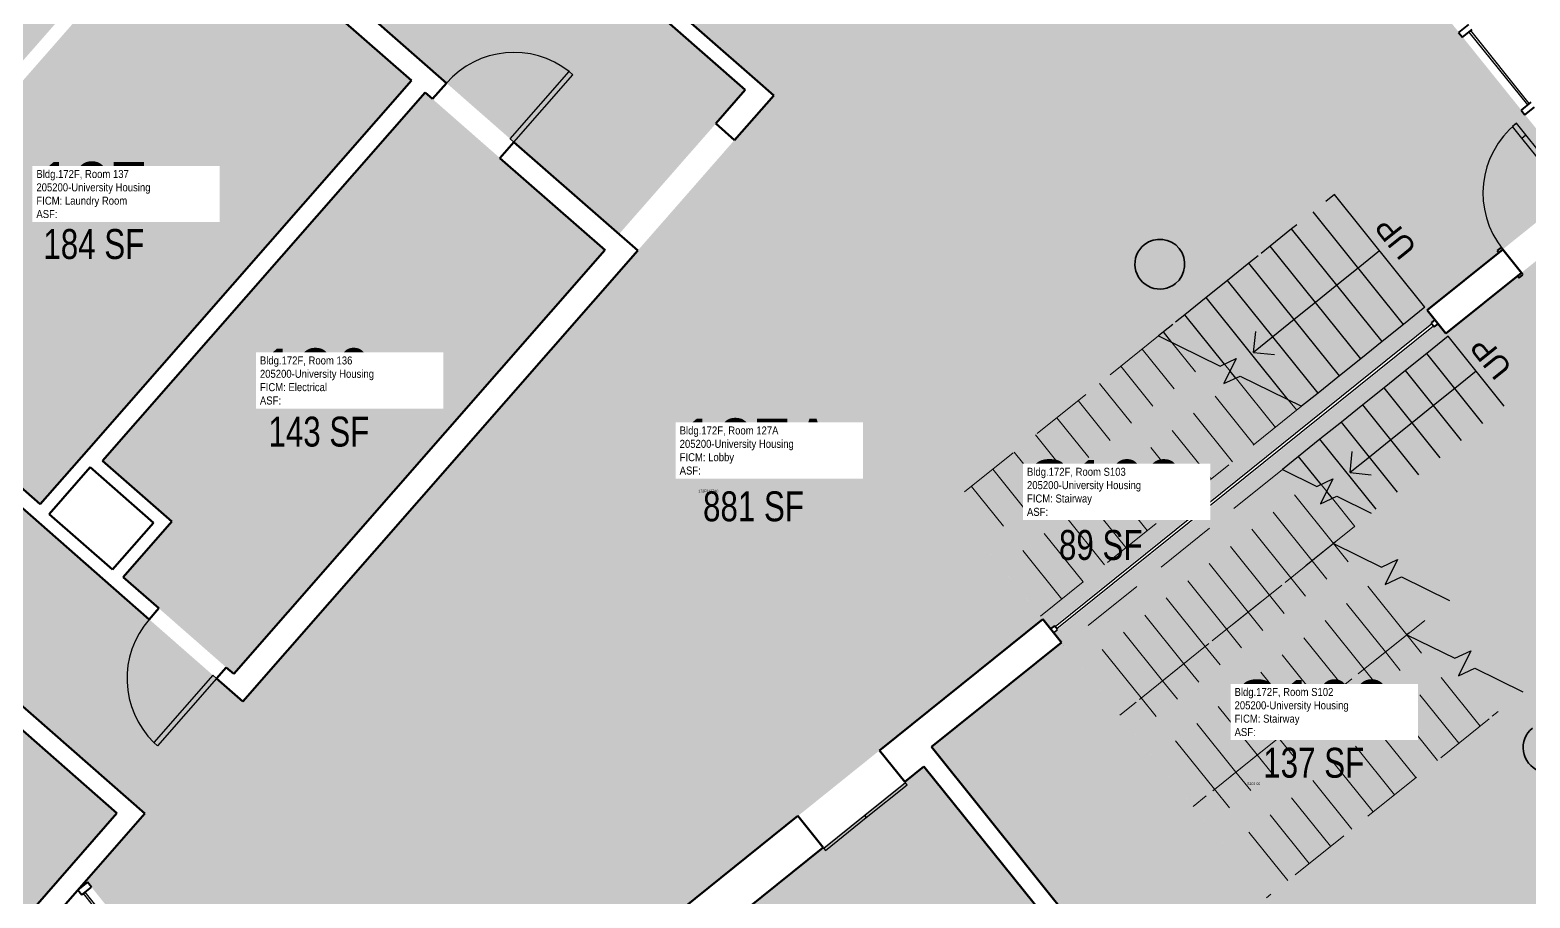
# Model space of a CAD drawing. Header units: inches. Extents: x 69234257 to 69236626, y 27656183 to 27658523.
# Drawn here: x 69235169 to 69235771, y 27657238 to 27657586 of the extents above; entities that cross this region are included whole.
import ezdxf
from ezdxf.enums import TextEntityAlignment as Align

# ---------------------------------------------------------------- set-up
doc = ezdxf.new("R2010")
doc.units = ezdxf.units.IN
doc.header["$LTSCALE"] = 100
doc.header["$MEASUREMENT"] = 0
doc.linetypes.add('DASHED2', pattern=[0.375, 0.25, -0.125])
for name, color, linetype in [('A-COLS', 5, 'CONTINUOUS'), ('A-DOOR', 2, 'CONTINUOUS'), ('A-FLOR', 3, 'CONTINUOUS'), ('A-GLAZ', 1, 'CONTINUOUS'), ('A-IDEN-RNUM', 7, 'CONTINUOUS'), ('A-IDEN-SNUM', 4, 'CONTINUOUS'), ('A-IDEN-VNUM', 4, 'CONTINUOUS'), ('A-WALL', 5, 'CONTINUOUS'), ('AREA-TEXT', 3, 'CONTINUOUS'), ('Rooms-Category-Color', 7, 'CONTINUOUS'), ('Rooms-College-Color', 7, 'CONTINUOUS'), ('Rooms-Department-Color', 7, 'CONTINUOUS'), ('Rooms-Division-Color', 7, 'CONTINUOUS'), ('Rooms-Information', 7, 'CONTINUOUS')]:
    doc.layers.add(name, color=color, linetype=linetype)
doc.styles.add('Arial', font='arial.ttf')
doc.styles.add('CP_AREA', font='arial.ttf', dxfattribs={"height": 15})
doc.styles.add('CP_ROOMSNUMBER', font='arial.ttf', dxfattribs={"height": 1})
doc.styles.add('CP_ROOMVNUMBER', font='arial.ttf', dxfattribs={"width": 0.85, "height": 0.075})

msp = doc.modelspace()

# ---------------------------------------------------------------- hatches: boundary and pattern name
at = {"layer": 'Rooms-Category-Color', "true_color": 0xadadad}
for points in [[(69235467.47, 27657559.71), (69235507.04, 27657604.87), (69235502.7, 27657608.68), (69235386.58, 27657710.4), (69235268.86, 27657813.53), (69235169.48, 27657900.59), (69235033.42, 27658019.78), (69234801.43, 27658223.01), (69234800.63, 27658223.71), (69234798.18, 27658225.85), (69234752.19, 27658266.14), (69234752.19, 27658266.14), (69234744.7, 27658272.7), (69234723.75, 27658291.06), (69234723.32, 27658290.58), (69234684.09, 27658245.8), (69234846.33, 27658103.67), (69234798.89, 27658049.51), (69234845.66, 27658008.54), (69234893.11, 27658062.7), (69234989.2, 27657978.53), (69234989.28, 27657978.62), (69234998.31, 27657970.72), (69234994.27, 27657966.11), (69234789.33, 27657732.17), (69234785.29, 27657727.56), (69234776.27, 27657735.47), (69234776.35, 27657735.56), (69234636.05, 27657858.47), (69234633.7, 27657860.53), (69234633.7, 27657860.53), (69234631.52, 27657862.44), (69234471.25, 27658002.84), (69234431.63, 27657957.61), (69234458.36, 27657934.2), (69234458.36, 27657934.19), (69234505.7, 27657892.72), (69234641.94, 27657773.37), (69234741.14, 27657686.47), (69234877.38, 27657567.12), (69234977.04, 27657479.81), (69235094.76, 27657376.68), (69235214.7, 27657271.62), (69235240.22, 27657300.75), (69235254.11, 27657316.61), (69235246.55, 27657323.24), (69235202.22, 27657362.07), (69235202.18, 27657362.11), (69235200.21, 27657363.85), (69235170.81, 27657389.63), (69235168.84, 27657391.36), (69235168.79, 27657391.4), (69235080.66, 27657468.6), (69235078.64, 27657470.37), (69235078.66, 27657470.4), (69234925.71, 27657604.47), (69234925.71, 27657604.47), (69234902.77, 27657624.57), (69234906.72, 27657629.07), (69234902, 27657633.21), (69234862.54, 27657667.77), (69234857.82, 27657671.91), (69234851.92, 27657669.15), (69234830.43, 27657688), (69234878.19, 27657742.52), (69234879.92, 27657744.5), (69234993.7, 27657874.38), (69234995.89, 27657876.87), (69235043.45, 27657931.17), (69235064.44, 27657912.78), (69235067.65, 27657909.9), (69235071.62, 27657906.43), (69235115.37, 27657868.1), (69235139.11, 27657847.3), (69235139.14, 27657847.34), (69235292.87, 27657712.67), (69235293.78, 27657711.88), (69235459.68, 27657566.53)], [(69235412.63, 27657497.58), (69235191.16, 27657244.75), (69235290.65, 27657120.93), (69235575.33, 27657349.66), (69235538.06, 27657396.05), (69235692.41, 27657520.06), (69235729.68, 27657473.68), (69235791.89, 27657523.66), (69235621.29, 27657735.8)], [(69235799.46, 27657522.04), (69235803.21, 27657517.37), (69235801.27, 27657515.8), (69235737.2, 27657464.32), (69235760.64, 27657435.14), (69235700.62, 27657386.91), (69235758.13, 27657312.54), (69235665.17, 27657237.85), (69235582.84, 27657340.31), (69235582.06, 27657339.68), (69235530.61, 27657298.35), (69235530.97, 27657297.91), (69235587.49, 27657227.55), (69235589.8, 27657224.68), (69235611.73, 27657197.39), (69235635.7, 27657216.65), (69235758.93, 27657063.28), (69235823.97, 27657115.54), (69235824.26, 27657115.76), (69235865.34, 27657148.77), (69235882.68, 27657162.71), (69235884.73, 27657164.35), (69235886.37, 27657162.3), (69235893.46, 27657153.49), (69235907.9, 27657135.51), (69235909.55, 27657133.46), (69235918.58, 27657122.21), (69235961.95, 27657157.05), (69235928.09, 27657199.19), (69236060.22, 27657305.35), (69236080.64, 27657321.76), (69235872.54, 27657580.76)], [(69235250.46, 27657327.62), (69235399.52, 27657497.76), (69235327.29, 27657561.04), (69235197.73, 27657413.24), (69235225.59, 27657388.83), (69235206.05, 27657366.53)], [(69235578.46, 27657345.77), (69235732.81, 27657469.78), (69235692.41, 27657520.06), (69235538.06, 27657396.05)], [(69235579.71, 27657344.21), (69235665.17, 27657237.85), (69235758.13, 27657312.54), (69235700.62, 27657386.91), (69235760.64, 27657435.14), (69235734.06, 27657468.22)]]:
    msp.add_hatch(color=253, dxfattribs=at).paths.add_polyline_path(points)
at = {"layer": 'Rooms-Category-Color', "true_color": 0xffe090}
msp.add_hatch(color=41, dxfattribs=at).paths.add_polyline_path([(69235405.12, 27657504.16), (69235455.86, 27657562.07), (69235289.86, 27657707.5), (69235239.12, 27657649.58), (69235330.16, 27657569.82)])
at = {"layer": 'Rooms-Category-Color', "true_color": 0x728ef3}
for points in [[(69235160.01, 27657567.24), (69235208.11, 27657622.16), (69235159.96, 27657664.34), (69235111.85, 27657609.42)], [(69235084.48, 27657473.06), (69235172.71, 27657395.77), (69235190.51, 27657416.08), (69235190.88, 27657416.43), (69235192.32, 27657418.07), (69235321.83, 27657565.82), (69235233.52, 27657643.19), (69235212.02, 27657618.65), (69235164, 27657563.83)], [(69235198.25, 27657265.74), (69235203.53, 27657271.76), (69235092.19, 27657369.29), (69234972.61, 27657232.79), (69235076.94, 27657141.38), (69235092.34, 27657158.97), (69235099.34, 27657152.84), (69235181.13, 27657246.19), (69235186.52, 27657252.35)], [(69235485.33, 27657256.59), (69235450.07, 27657228.26), (69235446.51, 27657225.4), (69235498.5, 27657160.7), (69235515.01, 27657173.97), (69235579.57, 27657225.84), (69235527.58, 27657290.54), (69235521.68, 27657285.79)]]:
    msp.add_hatch(color=171, dxfattribs=at).paths.add_polyline_path(points)
at = {"layer": 'Rooms-College-Color', "true_color": 0xadadad}
for points in [[(69235467.47, 27657559.71), (69235507.04, 27657604.87), (69235502.7, 27657608.68), (69235386.58, 27657710.4), (69235268.86, 27657813.53), (69235169.48, 27657900.59), (69235033.42, 27658019.78), (69234801.43, 27658223.01), (69234800.63, 27658223.71), (69234798.18, 27658225.85), (69234752.19, 27658266.14), (69234752.19, 27658266.14), (69234744.7, 27658272.7), (69234723.75, 27658291.06), (69234723.32, 27658290.58), (69234684.09, 27658245.8), (69234846.33, 27658103.67), (69234798.89, 27658049.51), (69234845.66, 27658008.54), (69234893.11, 27658062.7), (69234989.2, 27657978.53), (69234989.28, 27657978.62), (69234998.31, 27657970.72), (69234994.27, 27657966.11), (69234789.33, 27657732.17), (69234785.29, 27657727.56), (69234776.27, 27657735.47), (69234776.35, 27657735.56), (69234636.05, 27657858.47), (69234633.7, 27657860.53), (69234633.7, 27657860.53), (69234631.52, 27657862.44), (69234471.25, 27658002.84), (69234431.63, 27657957.61), (69234458.36, 27657934.2), (69234458.36, 27657934.19), (69234505.7, 27657892.72), (69234641.94, 27657773.37), (69234741.14, 27657686.47), (69234877.38, 27657567.12), (69234977.04, 27657479.81), (69235094.76, 27657376.68), (69235214.7, 27657271.62), (69235240.22, 27657300.75), (69235254.11, 27657316.61), (69235246.55, 27657323.24), (69235202.22, 27657362.07), (69235202.18, 27657362.11), (69235200.21, 27657363.85), (69235170.81, 27657389.63), (69235168.84, 27657391.36), (69235168.79, 27657391.4), (69235080.66, 27657468.6), (69235078.64, 27657470.37), (69235078.66, 27657470.4), (69234925.71, 27657604.47), (69234925.71, 27657604.47), (69234902.77, 27657624.57), (69234906.72, 27657629.07), (69234902, 27657633.21), (69234862.54, 27657667.77), (69234857.82, 27657671.91), (69234851.92, 27657669.15), (69234830.43, 27657688), (69234878.19, 27657742.52), (69234879.92, 27657744.5), (69234993.7, 27657874.38), (69234995.89, 27657876.87), (69235043.45, 27657931.17), (69235064.44, 27657912.78), (69235067.65, 27657909.9), (69235071.62, 27657906.43), (69235115.37, 27657868.1), (69235139.11, 27657847.3), (69235139.14, 27657847.34), (69235292.87, 27657712.67), (69235293.78, 27657711.88), (69235459.68, 27657566.53)], [(69235412.63, 27657497.58), (69235191.16, 27657244.75), (69235290.65, 27657120.93), (69235575.33, 27657349.66), (69235538.06, 27657396.05), (69235692.41, 27657520.06), (69235729.68, 27657473.68), (69235791.89, 27657523.66), (69235621.29, 27657735.8)], [(69235405.12, 27657504.16), (69235455.86, 27657562.07), (69235289.86, 27657707.5), (69235239.12, 27657649.58), (69235330.16, 27657569.82)], [(69235160.01, 27657567.24), (69235208.11, 27657622.16), (69235159.96, 27657664.34), (69235111.85, 27657609.42)], [(69235084.48, 27657473.06), (69235172.71, 27657395.77), (69235190.51, 27657416.08), (69235190.88, 27657416.43), (69235192.32, 27657418.07), (69235321.83, 27657565.82), (69235233.52, 27657643.19), (69235212.02, 27657618.65), (69235164, 27657563.83)], [(69235799.46, 27657522.04), (69235803.21, 27657517.37), (69235801.27, 27657515.8), (69235737.2, 27657464.32), (69235760.64, 27657435.14), (69235700.62, 27657386.91), (69235758.13, 27657312.54), (69235665.17, 27657237.85), (69235582.84, 27657340.31), (69235582.06, 27657339.68), (69235530.61, 27657298.35), (69235530.97, 27657297.91), (69235587.49, 27657227.55), (69235589.8, 27657224.68), (69235611.73, 27657197.39), (69235635.7, 27657216.65), (69235758.93, 27657063.28), (69235823.97, 27657115.54), (69235824.26, 27657115.76), (69235865.34, 27657148.77), (69235882.68, 27657162.71), (69235884.73, 27657164.35), (69235886.37, 27657162.3), (69235893.46, 27657153.49), (69235907.9, 27657135.51), (69235909.55, 27657133.46), (69235918.58, 27657122.21), (69235961.95, 27657157.05), (69235928.09, 27657199.19), (69236060.22, 27657305.35), (69236080.64, 27657321.76), (69235872.54, 27657580.76)], [(69235250.46, 27657327.62), (69235399.52, 27657497.76), (69235327.29, 27657561.04), (69235197.73, 27657413.24), (69235225.59, 27657388.83), (69235206.05, 27657366.53)], [(69235578.46, 27657345.77), (69235732.81, 27657469.78), (69235692.41, 27657520.06), (69235538.06, 27657396.05)], [(69235579.71, 27657344.21), (69235665.17, 27657237.85), (69235758.13, 27657312.54), (69235700.62, 27657386.91), (69235760.64, 27657435.14), (69235734.06, 27657468.22)], [(69235198.25, 27657265.74), (69235203.53, 27657271.76), (69235092.19, 27657369.29), (69234972.61, 27657232.79), (69235076.94, 27657141.38), (69235092.34, 27657158.97), (69235099.34, 27657152.84), (69235181.13, 27657246.19), (69235186.52, 27657252.35)], [(69235485.33, 27657256.59), (69235450.07, 27657228.26), (69235446.51, 27657225.4), (69235498.5, 27657160.7), (69235515.01, 27657173.97), (69235579.57, 27657225.84), (69235527.58, 27657290.54), (69235521.68, 27657285.79)]]:
    msp.add_hatch(color=253, dxfattribs=at).paths.add_polyline_path(points)
at = {"layer": 'Rooms-Department-Color', "true_color": 0xacacac}
for points in [[(69235467.47, 27657559.71), (69235507.04, 27657604.87), (69235502.7, 27657608.68), (69235386.58, 27657710.4), (69235268.86, 27657813.53), (69235169.48, 27657900.59), (69235033.42, 27658019.78), (69234801.43, 27658223.01), (69234800.63, 27658223.71), (69234798.18, 27658225.85), (69234752.19, 27658266.14), (69234752.19, 27658266.14), (69234744.7, 27658272.7), (69234723.75, 27658291.06), (69234723.32, 27658290.58), (69234684.09, 27658245.8), (69234846.33, 27658103.67), (69234798.89, 27658049.51), (69234845.66, 27658008.54), (69234893.11, 27658062.7), (69234989.2, 27657978.53), (69234989.28, 27657978.62), (69234998.31, 27657970.72), (69234994.27, 27657966.11), (69234789.33, 27657732.17), (69234785.29, 27657727.56), (69234776.27, 27657735.47), (69234776.35, 27657735.56), (69234636.05, 27657858.47), (69234633.7, 27657860.53), (69234633.7, 27657860.53), (69234631.52, 27657862.44), (69234471.25, 27658002.84), (69234431.63, 27657957.61), (69234458.36, 27657934.2), (69234458.36, 27657934.19), (69234505.7, 27657892.72), (69234641.94, 27657773.37), (69234741.14, 27657686.47), (69234877.38, 27657567.12), (69234977.04, 27657479.81), (69235094.76, 27657376.68), (69235214.7, 27657271.62), (69235240.22, 27657300.75), (69235254.11, 27657316.61), (69235246.55, 27657323.24), (69235202.22, 27657362.07), (69235202.18, 27657362.11), (69235200.21, 27657363.85), (69235170.81, 27657389.63), (69235168.84, 27657391.36), (69235168.79, 27657391.4), (69235080.66, 27657468.6), (69235078.64, 27657470.37), (69235078.66, 27657470.4), (69234925.71, 27657604.47), (69234925.71, 27657604.47), (69234902.77, 27657624.57), (69234906.72, 27657629.07), (69234902, 27657633.21), (69234862.54, 27657667.77), (69234857.82, 27657671.91), (69234851.92, 27657669.15), (69234830.43, 27657688), (69234878.19, 27657742.52), (69234879.92, 27657744.5), (69234993.7, 27657874.38), (69234995.89, 27657876.87), (69235043.45, 27657931.17), (69235064.44, 27657912.78), (69235067.65, 27657909.9), (69235071.62, 27657906.43), (69235115.37, 27657868.1), (69235139.11, 27657847.3), (69235139.14, 27657847.34), (69235292.87, 27657712.67), (69235293.78, 27657711.88), (69235459.68, 27657566.53)], [(69235412.63, 27657497.58), (69235191.16, 27657244.75), (69235290.65, 27657120.93), (69235575.33, 27657349.66), (69235538.06, 27657396.05), (69235692.41, 27657520.06), (69235729.68, 27657473.68), (69235791.89, 27657523.66), (69235621.29, 27657735.8)], [(69235799.46, 27657522.04), (69235803.21, 27657517.37), (69235801.27, 27657515.8), (69235737.2, 27657464.32), (69235760.64, 27657435.14), (69235700.62, 27657386.91), (69235758.13, 27657312.54), (69235665.17, 27657237.85), (69235582.84, 27657340.31), (69235582.06, 27657339.68), (69235530.61, 27657298.35), (69235530.97, 27657297.91), (69235587.49, 27657227.55), (69235589.8, 27657224.68), (69235611.73, 27657197.39), (69235635.7, 27657216.65), (69235758.93, 27657063.28), (69235823.97, 27657115.54), (69235824.26, 27657115.76), (69235865.34, 27657148.77), (69235882.68, 27657162.71), (69235884.73, 27657164.35), (69235886.37, 27657162.3), (69235893.46, 27657153.49), (69235907.9, 27657135.51), (69235909.55, 27657133.46), (69235918.58, 27657122.21), (69235961.95, 27657157.05), (69235928.09, 27657199.19), (69236060.22, 27657305.35), (69236080.64, 27657321.76), (69235872.54, 27657580.76)], [(69235250.46, 27657327.62), (69235399.52, 27657497.76), (69235327.29, 27657561.04), (69235197.73, 27657413.24), (69235225.59, 27657388.83), (69235206.05, 27657366.53)], [(69235578.46, 27657345.77), (69235732.81, 27657469.78), (69235692.41, 27657520.06), (69235538.06, 27657396.05)], [(69235579.71, 27657344.21), (69235665.17, 27657237.85), (69235758.13, 27657312.54), (69235700.62, 27657386.91), (69235760.64, 27657435.14), (69235734.06, 27657468.22)]]:
    msp.add_hatch(color=253, dxfattribs=at).paths.add_polyline_path(points)
at = {"layer": 'Rooms-Department-Color', "true_color": 0x604aed}
for points in [[(69235405.12, 27657504.16), (69235455.86, 27657562.07), (69235289.86, 27657707.5), (69235239.12, 27657649.58), (69235330.16, 27657569.82)], [(69235160.01, 27657567.24), (69235208.11, 27657622.16), (69235159.96, 27657664.34), (69235111.85, 27657609.42)], [(69235084.48, 27657473.06), (69235172.71, 27657395.77), (69235190.51, 27657416.08), (69235190.88, 27657416.43), (69235192.32, 27657418.07), (69235321.83, 27657565.82), (69235233.52, 27657643.19), (69235212.02, 27657618.65), (69235164, 27657563.83)], [(69235198.25, 27657265.74), (69235203.53, 27657271.76), (69235092.19, 27657369.29), (69234972.61, 27657232.79), (69235076.94, 27657141.38), (69235092.34, 27657158.97), (69235099.34, 27657152.84), (69235181.13, 27657246.19), (69235186.52, 27657252.35)], [(69235485.33, 27657256.59), (69235450.07, 27657228.26), (69235446.51, 27657225.4), (69235498.5, 27657160.7), (69235515.01, 27657173.97), (69235579.57, 27657225.84), (69235527.58, 27657290.54), (69235521.68, 27657285.79)]]:
    msp.add_hatch(color=173, dxfattribs=at).paths.add_polyline_path(points)
at = {"layer": 'Rooms-Division-Color', "true_color": 0xadadad}
for points in [[(69235467.47, 27657559.71), (69235507.04, 27657604.87), (69235502.7, 27657608.68), (69235386.58, 27657710.4), (69235268.86, 27657813.53), (69235169.48, 27657900.59), (69235033.42, 27658019.78), (69234801.43, 27658223.01), (69234800.63, 27658223.71), (69234798.18, 27658225.85), (69234752.19, 27658266.14), (69234752.19, 27658266.14), (69234744.7, 27658272.7), (69234723.75, 27658291.06), (69234723.32, 27658290.58), (69234684.09, 27658245.8), (69234846.33, 27658103.67), (69234798.89, 27658049.51), (69234845.66, 27658008.54), (69234893.11, 27658062.7), (69234989.2, 27657978.53), (69234989.28, 27657978.62), (69234998.31, 27657970.72), (69234994.27, 27657966.11), (69234789.33, 27657732.17), (69234785.29, 27657727.56), (69234776.27, 27657735.47), (69234776.35, 27657735.56), (69234636.05, 27657858.47), (69234633.7, 27657860.53), (69234633.7, 27657860.53), (69234631.52, 27657862.44), (69234471.25, 27658002.84), (69234431.63, 27657957.61), (69234458.36, 27657934.2), (69234458.36, 27657934.19), (69234505.7, 27657892.72), (69234641.94, 27657773.37), (69234741.14, 27657686.47), (69234877.38, 27657567.12), (69234977.04, 27657479.81), (69235094.76, 27657376.68), (69235214.7, 27657271.62), (69235240.22, 27657300.75), (69235254.11, 27657316.61), (69235246.55, 27657323.24), (69235202.22, 27657362.07), (69235202.18, 27657362.11), (69235200.21, 27657363.85), (69235170.81, 27657389.63), (69235168.84, 27657391.36), (69235168.79, 27657391.4), (69235080.66, 27657468.6), (69235078.64, 27657470.37), (69235078.66, 27657470.4), (69234925.71, 27657604.47), (69234925.71, 27657604.47), (69234902.77, 27657624.57), (69234906.72, 27657629.07), (69234902, 27657633.21), (69234862.54, 27657667.77), (69234857.82, 27657671.91), (69234851.92, 27657669.15), (69234830.43, 27657688), (69234878.19, 27657742.52), (69234879.92, 27657744.5), (69234993.7, 27657874.38), (69234995.89, 27657876.87), (69235043.45, 27657931.17), (69235064.44, 27657912.78), (69235067.65, 27657909.9), (69235071.62, 27657906.43), (69235115.37, 27657868.1), (69235139.11, 27657847.3), (69235139.14, 27657847.34), (69235292.87, 27657712.67), (69235293.78, 27657711.88), (69235459.68, 27657566.53)], [(69235412.63, 27657497.58), (69235191.16, 27657244.75), (69235290.65, 27657120.93), (69235575.33, 27657349.66), (69235538.06, 27657396.05), (69235692.41, 27657520.06), (69235729.68, 27657473.68), (69235791.89, 27657523.66), (69235621.29, 27657735.8)], [(69235799.46, 27657522.04), (69235803.21, 27657517.37), (69235801.27, 27657515.8), (69235737.2, 27657464.32), (69235760.64, 27657435.14), (69235700.62, 27657386.91), (69235758.13, 27657312.54), (69235665.17, 27657237.85), (69235582.84, 27657340.31), (69235582.06, 27657339.68), (69235530.61, 27657298.35), (69235530.97, 27657297.91), (69235587.49, 27657227.55), (69235589.8, 27657224.68), (69235611.73, 27657197.39), (69235635.7, 27657216.65), (69235758.93, 27657063.28), (69235823.97, 27657115.54), (69235824.26, 27657115.76), (69235865.34, 27657148.77), (69235882.68, 27657162.71), (69235884.73, 27657164.35), (69235886.37, 27657162.3), (69235893.46, 27657153.49), (69235907.9, 27657135.51), (69235909.55, 27657133.46), (69235918.58, 27657122.21), (69235961.95, 27657157.05), (69235928.09, 27657199.19), (69236060.22, 27657305.35), (69236080.64, 27657321.76), (69235872.54, 27657580.76)], [(69235250.46, 27657327.62), (69235399.52, 27657497.76), (69235327.29, 27657561.04), (69235197.73, 27657413.24), (69235225.59, 27657388.83), (69235206.05, 27657366.53)], [(69235578.46, 27657345.77), (69235732.81, 27657469.78), (69235692.41, 27657520.06), (69235538.06, 27657396.05)], [(69235579.71, 27657344.21), (69235665.17, 27657237.85), (69235758.13, 27657312.54), (69235700.62, 27657386.91), (69235760.64, 27657435.14), (69235734.06, 27657468.22)]]:
    msp.add_hatch(color=253, dxfattribs=at).paths.add_polyline_path(points)
at = {"layer": 'Rooms-Division-Color', "true_color": 0x604aed}
for points in [[(69235405.12, 27657504.16), (69235455.86, 27657562.07), (69235289.86, 27657707.5), (69235239.12, 27657649.58), (69235330.16, 27657569.82)], [(69235160.01, 27657567.24), (69235208.11, 27657622.16), (69235159.96, 27657664.34), (69235111.85, 27657609.42)], [(69235084.48, 27657473.06), (69235172.71, 27657395.77), (69235190.51, 27657416.08), (69235190.88, 27657416.43), (69235192.32, 27657418.07), (69235321.83, 27657565.82), (69235233.52, 27657643.19), (69235212.02, 27657618.65), (69235164, 27657563.83)], [(69235198.25, 27657265.74), (69235203.53, 27657271.76), (69235092.19, 27657369.29), (69234972.61, 27657232.79), (69235076.94, 27657141.38), (69235092.34, 27657158.97), (69235099.34, 27657152.84), (69235181.13, 27657246.19), (69235186.52, 27657252.35)], [(69235485.33, 27657256.59), (69235450.07, 27657228.26), (69235446.51, 27657225.4), (69235498.5, 27657160.7), (69235515.01, 27657173.97), (69235579.57, 27657225.84), (69235527.58, 27657290.54), (69235521.68, 27657285.79)]]:
    msp.add_hatch(color=173, dxfattribs=at).paths.add_polyline_path(points)

# ---------------------------------------------------------------- linework, layer by layer
at = {"layer": 'A-COLS', "lineweight": 35}
for centre, start, end in [((69235622.33, 27657492.14), 128.78034, 308.78034), ((69235622.33, 27657492.14), 308.78034, 128.78034), ((69235778.21, 27657298.13), 128.78034, 308.78034)]:
    msp.add_arc(centre, 10, start, end, dxfattribs=at)
at = {"layer": 'A-DOOR'}
for p, q in [((69235361.43, 27657542.43), (69235385.12, 27657569.46)), ((69235362.94, 27657541.11), (69235386.62, 27657568.15)), ((69235386.62, 27657568.15), (69235385.12, 27657569.46)), ((69235765.54, 27657548.67), (69235763.98, 27657547.42)), ((69235769.3, 27657543.99), (69235765.54, 27657548.67)), ((69235362.94, 27657541.11), (69235361.43, 27657542.43)), ((69235767.74, 27657542.74), (69235763.98, 27657547.42)), ((69235767.74, 27657542.74), (69235769.3, 27657543.99)), ((69235782.77, 27657524.03), (69235767.74, 27657542.74)), ((69235784.33, 27657525.28), (69235769.3, 27657543.99)), ((69235242.04, 27657327.18), (69235218.36, 27657300.15)), ((69235243.55, 27657325.86), (69235219.86, 27657298.83)), ((69235243.55, 27657325.86), (69235242.04, 27657327.18)), ((69235219.86, 27657298.83), (69235218.36, 27657300.15)), ((69235520.19, 27657283.95), (69235503.82, 27657270.8)), ((69235504.44, 27657270.02), (69235520.81, 27657283.18)), ((69235520.81, 27657283.18), (69235520.19, 27657283.95)), ((69235503.82, 27657270.8), (69235487.44, 27657257.65)), ((69235503.82, 27657270.8), (69235504.44, 27657270.02)), ((69235504.44, 27657270.02), (69235503.82, 27657270.8)), ((69235488.07, 27657256.87), (69235504.44, 27657270.02)), ((69235487.44, 27657257.65), (69235488.07, 27657256.87))]:
    msp.add_line(p, q, dxfattribs=at)
at = {"layer": 'A-DOOR', "lineweight": 40}
for p, q in [((69235759.4, 27657498.84), (69235757.84, 27657497.58)), ((69235757.84, 27657497.58), (69235758.46, 27657496.8)), ((69235760.02, 27657498.06), (69235759.4, 27657498.84)), ((69235765.98, 27657487.45), (69235766.61, 27657486.67)), ((69235766.61, 27657486.67), (69235768.16, 27657487.92)), ((69235768.16, 27657487.92), (69235767.54, 27657488.7))]:
    msp.add_line(p, q, dxfattribs=at)
at = {"layer": 'A-DOOR', "lineweight": 25}
for centre, start, end in [((69235362.94, 27657541.11), 51.96508, 138.78034), ((69235788.09, 27657520.61), 128.78034, 218.78034), ((69235243.55, 27657325.86), 138.78034, 225.5956)]:
    msp.add_arc(centre, 36, start, end, dxfattribs=at)
at = {"layer": 'A-FLOR'}
for p, q in [((69235692.41, 27657520.06), (69235688.98, 27657517.3)), ((69235728.74, 27657474.85), (69235692.41, 27657520.06)), ((69235720.17, 27657467.96), (69235683.84, 27657513.17)), ((69235675.26, 27657506.28), (69235666.69, 27657499.39)), ((69235677.37, 27657507.98), (69235675.26, 27657506.28)), ((69235711.59, 27657461.07), (69235675.26, 27657506.28)), ((69235661.81, 27657495.47), (69235658.11, 27657492.5)), ((69235666.69, 27657499.39), (69235662.98, 27657496.41)), ((69235703.01, 27657454.18), (69235666.69, 27657499.39)), ((69235710.58, 27657497.46), (69235702, 27657490.57)), ((69235658.11, 27657492.5), (69235649.54, 27657485.61)), ((69235694.44, 27657447.29), (69235658.11, 27657492.5)), ((69235702, 27657490.57), (69235693.43, 27657483.68)), ((69235649.54, 27657485.61), (69235640.96, 27657478.72)), ((69235685.86, 27657440.4), (69235649.54, 27657485.61)), ((69235693.43, 27657483.68), (69235684.85, 27657476.79)), ((69235640.96, 27657478.72), (69235632.39, 27657471.83)), ((69235673.9, 27657437.73), (69235640.96, 27657478.72)), ((69235684.85, 27657476.79), (69235676.28, 27657469.9)), ((69235632.39, 27657471.83), (69235628.68, 27657468.85)), ((69235648.29, 27657452.05), (69235632.39, 27657471.83)), ((69235676.28, 27657469.9), (69235667.7, 27657463.01)), ((69235728.74, 27657474.85), (69235720.17, 27657467.96)), ((69235623.81, 27657464.94), (69235621.85, 27657463.36)), ((69235621.85, 27657463.36), (69235646.51, 27657451.22)), ((69235627.51, 27657467.91), (69235623.81, 27657464.94)), ((69235627.2, 27657460.73), (69235623.81, 27657464.94)), ((69235659.91, 27657456.74), (69235660.82, 27657465.18)), ((69235720.17, 27657467.96), (69235711.59, 27657461.07)), ((69235667.7, 27657463.01), (69235659.91, 27657456.74)), ((69235711.59, 27657461.07), (69235703.01, 27657454.18)), ((69235738.1, 27657463.2), (69235729.52, 27657456.31)), ((69235760.64, 27657435.14), (69235738.1, 27657463.2)), ((69235646.51, 27657451.22), (69235653.04, 27657454.27)), ((69235653.04, 27657454.27), (69235648.07, 27657444.18)), ((69235659.91, 27657456.74), (69235668.34, 27657455.82)), ((69235703.01, 27657454.18), (69235694.44, 27657447.29)), ((69235729.52, 27657456.31), (69235720.95, 27657449.42)), ((69235752.07, 27657428.25), (69235729.52, 27657456.31)), ((69235648.07, 27657444.18), (69235654.59, 27657447.24)), ((69235652.82, 27657446.41), (69235650.55, 27657449.23)), ((69235654.59, 27657447.24), (69235679.26, 27657435.09)), ((69235694.44, 27657447.29), (69235685.86, 27657440.4)), ((69235720.95, 27657449.42), (69235712.37, 27657442.54)), ((69235743.49, 27657421.36), (69235720.95, 27657449.42)), ((69235749.37, 27657449.17), (69235740.79, 27657442.28)), ((69235685.86, 27657440.4), (69235679.26, 27657435.09)), ((69235712.37, 27657442.54), (69235703.8, 27657435.65)), ((69235734.92, 27657414.47), (69235712.37, 27657442.54)), ((69235740.79, 27657442.28), (69235732.22, 27657435.39)), ((69235703.8, 27657435.65), (69235695.22, 27657428.76)), ((69235726.34, 27657407.58), (69235703.8, 27657435.65)), ((69235732.22, 27657435.39), (69235723.64, 27657428.5)), ((69235695.22, 27657428.76), (69235686.64, 27657421.87)), ((69235717.77, 27657400.69), (69235695.22, 27657428.76)), ((69235723.64, 27657428.5), (69235715.07, 27657421.61)), ((69235686.64, 27657421.87), (69235678.07, 27657414.98)), ((69235709.19, 27657393.8), (69235686.64, 27657421.87)), ((69235715.07, 27657421.61), (69235706.49, 27657414.72)), ((69235698.7, 27657408.46), (69235699.62, 27657416.9)), ((69235678.07, 27657414.98), (69235671.53, 27657409.72)), ((69235671.53, 27657409.72), (69235685.31, 27657402.93)), ((69235687.08, 27657403.76), (69235678.07, 27657414.98)), ((69235706.49, 27657414.72), (69235698.7, 27657408.46)), ((69235685.31, 27657402.93), (69235691.83, 27657405.99)), ((69235691.83, 27657405.99), (69235686.86, 27657395.9)), ((69235698.7, 27657408.46), (69235707.13, 27657407.54)), ((69235686.86, 27657395.9), (69235693.38, 27657398.96)), ((69235691.61, 27657398.13), (69235689.34, 27657400.94)), ((69235693.38, 27657398.96), (69235707.16, 27657392.17)), ((69235692.82, 27657380.65), (69235692.08, 27657380.05)), ((69235692.08, 27657380.05), (69235711.3, 27657370.58)), ((69235711.3, 27657370.58), (69235717.82, 27657373.64)), ((69235717.82, 27657373.64), (69235712.85, 27657363.55)), ((69235712.85, 27657363.55), (69235719.37, 27657366.6)), ((69235719.37, 27657366.6), (69235738.6, 27657357.14)), ((69235722.26, 27657344.01), (69235721.51, 27657343.41)), ((69235721.51, 27657343.41), (69235740.74, 27657333.94)), ((69235740.74, 27657333.94), (69235747.26, 27657337)), ((69235747.26, 27657337), (69235742.29, 27657326.91)), ((69235742.29, 27657326.91), (69235748.81, 27657329.97)), ((69235748.81, 27657329.97), (69235768.04, 27657320.5))]:
    msp.add_line(p, q, dxfattribs=at)
at = {"layer": 'A-FLOR', "linetype": 'DASHED2', "lineweight": 5}
for p, q in [((69235621.85, 27657463.36), (69235538.06, 27657396.05)), ((69235651.56, 27657412.84), (69235615.24, 27657458.05)), ((69235660.14, 27657419.73), (69235627.2, 27657460.73)), ((69235650.55, 27657449.23), (69235648.29, 27657452.05)), ((69235642.99, 27657405.95), (69235606.66, 27657451.17)), ((69235668.71, 27657426.62), (69235652.82, 27657446.41)), ((69235634.41, 27657399.06), (69235598.09, 27657444.28)), ((69235679.26, 27657435.09), (69235574.39, 27657350.83)), ((69235625.84, 27657392.17), (69235589.51, 27657437.39)), ((69235677.29, 27657433.51), (69235673.9, 27657437.73)), ((69235617.26, 27657385.28), (69235580.94, 27657430.5)), ((69235608.69, 27657378.39), (69235572.36, 27657423.61)), ((69235600.11, 27657371.5), (69235563.79, 27657416.72)), ((69235591.54, 27657364.61), (69235555.21, 27657409.83)), ((69235671.53, 27657409.72), (69235583.74, 27657339.19)), ((69235692.04, 27657380.02), (69235669.49, 27657408.09)), ((69235689.34, 27657400.94), (69235687.08, 27657403.76)), ((69235582.96, 27657357.72), (69235546.64, 27657402.94)), ((69235683.47, 27657373.13), (69235660.92, 27657401.2)), ((69235700.62, 27657386.91), (69235691.61, 27657398.13)), ((69235674.89, 27657366.24), (69235652.34, 27657394.31)), ((69235700.51, 27657386.83), (69235606.29, 27657311.13)), ((69235666.32, 27657359.35), (69235643.77, 27657387.42)), ((69235692.08, 27657380.05), (69235606.29, 27657311.13)), ((69235657.74, 27657352.46), (69235635.19, 27657380.53)), ((69235721.48, 27657343.38), (69235692.04, 27657380.02)), ((69235649.17, 27657345.57), (69235626.62, 27657373.64)), ((69235712.91, 27657336.49), (69235683.47, 27657373.13)), ((69235640.59, 27657338.68), (69235618.04, 27657366.75)), ((69235704.33, 27657329.6), (69235674.89, 27657366.24)), ((69235632.02, 27657331.79), (69235609.47, 27657359.86)), ((69235695.76, 27657322.71), (69235666.32, 27657359.35)), ((69235623.44, 27657324.91), (69235600.89, 27657352.97)), ((69235728.7, 27657349.18), (69235635.73, 27657274.49)), ((69235687.18, 27657315.83), (69235657.74, 27657352.46)), ((69235614.87, 27657318.02), (69235592.32, 27657346.08)), ((69235721.51, 27657343.41), (69235635.73, 27657274.49)), ((69235678.61, 27657308.94), (69235649.17, 27657345.57)), ((69235750.92, 27657306.74), (69235721.48, 27657343.38)), ((69235670.03, 27657302.05), (69235640.59, 27657338.68)), ((69235661.46, 27657295.16), (69235632.02, 27657331.79)), ((69235742.34, 27657299.86), (69235712.91, 27657336.49)), ((69235652.88, 27657288.27), (69235623.44, 27657324.91)), ((69235733.77, 27657292.97), (69235704.33, 27657329.6)), ((69235725.19, 27657286.08), (69235695.76, 27657322.71)), ((69235644.3, 27657281.38), (69235614.87, 27657318.02)), ((69235716.62, 27657279.19), (69235687.18, 27657315.83)), ((69235754.62, 27657309.72), (69235665.17, 27657237.85)), ((69235708.04, 27657272.3), (69235678.61, 27657308.94)), ((69235758.13, 27657312.54), (69235755.79, 27657310.66)), ((69235699.47, 27657265.41), (69235670.03, 27657302.05)), ((69235690.89, 27657258.52), (69235661.46, 27657295.16)), ((69235682.32, 27657251.63), (69235652.88, 27657288.27)), ((69235673.74, 27657244.74), (69235644.3, 27657281.38))]:
    msp.add_line(p, q, dxfattribs=at)
at = {"layer": 'A-GLAZ', "lineweight": 40, "extrusion": (0, 0, -1)}
for p, q in [((69235746.22, 27657588.31), (69235742.32, 27657585.17)), ((69235742.32, 27657585.17), (69235743.89, 27657583.22)), ((69235743.89, 27657583.22), (69235747.78, 27657586.36)), ((69235771.27, 27657557.12), (69235767.37, 27657553.99)), ((69235767.37, 27657553.99), (69235768.94, 27657552.04)), ((69235768.94, 27657552.04), (69235772.84, 27657555.17)), ((69235580.02, 27657347.02), (69235578.46, 27657345.77)), ((69235578.46, 27657345.77), (69235579.71, 27657344.21)), ((69235579.71, 27657344.21), (69235581.27, 27657345.46)), ((69235581.27, 27657345.46), (69235580.02, 27657347.02))]:
    msp.add_line(p, q, dxfattribs=at)
at = {"layer": 'A-GLAZ'}
for p, q in [((69235747.2, 27657585.89), (69235746.42, 27657585.26)), ((69235746.42, 27657585.26), (69235769.91, 27657556.03)), ((69235770.69, 27657556.65), (69235747.2, 27657585.89)), ((69235769.91, 27657556.03), (69235770.69, 27657556.65)), ((69235731.57, 27657468.14), (69235580.33, 27657346.63)), ((69235580.96, 27657345.85), (69235732.19, 27657467.36)), ((69235732.19, 27657467.36), (69235731.57, 27657468.14)), ((69235580.33, 27657346.63), (69235580.02, 27657347.02)), ((69235580.33, 27657346.63), (69235580.96, 27657345.85)), ((69235581.27, 27657345.46), (69235580.96, 27657345.85)), ((69235190.72, 27657240.12), (69235189.94, 27657239.49)), ((69235189.94, 27657239.49), (69235224.85, 27657196.03)), ((69235225.63, 27657196.66), (69235190.72, 27657240.12))]:
    msp.add_line(p, q, dxfattribs=at)
at = {"layer": 'A-GLAZ', "lineweight": 40}
for p, q in [((69235732.81, 27657469.78), (69235731.25, 27657468.53)), ((69235734.06, 27657468.22), (69235732.81, 27657469.78)), ((69235731.25, 27657468.53), (69235732.5, 27657466.97)), ((69235732.5, 27657466.97), (69235734.06, 27657468.22)), ((69235191.68, 27657244.1), (69235187.79, 27657240.97)), ((69235187.79, 27657240.97), (69235189.35, 27657239.02)), ((69235189.35, 27657239.02), (69235193.25, 27657242.15)), ((69235193.25, 27657242.15), (69235191.68, 27657244.1))]:
    msp.add_line(p, q, dxfattribs=at)
at = {"layer": 'A-WALL', "lineweight": 50}
for p, q in [((69235459.69, 27657566.53), (69235325.4, 27657684.17)), ((69235321.53, 27657679.75), (69235455.82, 27657562.11)), ((69235335.86, 27657564.83), (69235239.12, 27657649.58)), ((69235233.52, 27657643.19), (69235321.83, 27657565.82)), ((69235321.83, 27657565.82), (69235192.28, 27657418.02)), ((69235467.25, 27657559.9), (69235459.73, 27657566.49)), ((69235197.73, 27657413.24), (69235327.29, 27657561.04)), ((69235327.29, 27657561.04), (69235330.26, 27657558.44)), ((69235330.26, 27657558.44), (69235335.86, 27657564.83)), ((69235455.82, 27657562.11), (69235444, 27657548.54)), ((69235451.52, 27657541.95), (69235467.25, 27657559.9)), ((69235444, 27657548.54), (69235451.52, 27657541.95)), ((69235362.94, 27657541.11), (69235357.34, 27657534.72)), ((69235412.64, 27657497.57), (69235362.94, 27657541.11)), ((69235357.34, 27657534.72), (69235399.52, 27657497.76)), ((69235250.43, 27657327.65), (69235399.48, 27657497.79)), ((69235254.11, 27657316.61), (69235412.64, 27657497.57)), ((69235760.02, 27657498.06), (69235729.68, 27657473.68)), ((69235767.54, 27657488.7), (69235760.02, 27657498.06)), ((69235737.2, 27657464.32), (69235767.54, 27657488.7)), ((69235729.68, 27657473.68), (69235737.2, 27657464.32)), ((69235172.71, 27657395.77), (69235115.38, 27657446)), ((69235111.51, 27657441.58), (69235168.84, 27657391.36)), ((69235192.24, 27657418.05), (69235172.72, 27657395.77)), ((69235192.28, 27657418.02), (69235192.24, 27657418.05)), ((69235176.24, 27657391.84), (69235192.73, 27657410.65)), ((69235192.73, 27657410.65), (69235218.18, 27657388.35)), ((69235225.59, 27657388.83), (69235197.73, 27657413.24)), ((69235168.84, 27657391.36), (69235202.19, 27657362.12)), ((69235201.7, 27657369.53), (69235176.24, 27657391.84)), ((69235218.18, 27657388.35), (69235201.7, 27657369.53)), ((69235206.05, 27657366.53), (69235225.59, 27657388.83)), ((69235202.18, 27657362.11), (69235216.47, 27657349.59)), ((69235220.34, 27657354.01), (69235206.05, 27657366.53)), ((69235216.47, 27657349.59), (69235220.34, 27657354.01)), ((69235575.33, 27657349.66), (69235509.73, 27657296.96)), ((69235582.84, 27657340.31), (69235575.33, 27657349.66)), ((69235122.28, 27657342.94), (69235203.53, 27657271.76)), ((69235214.7, 27657271.62), (69235127.06, 27657348.39)), ((69235530.61, 27657298.35), (69235582.84, 27657340.31)), ((69235247.42, 27657330.28), (69235243.55, 27657325.86)), ((69235243.55, 27657325.86), (69235246.56, 27657323.23)), ((69235250.43, 27657327.65), (69235247.42, 27657330.28)), ((69235246.59, 27657323.19), (69235254.11, 27657316.61)), ((69235509.73, 27657296.96), (69235519.87, 27657284.34)), ((69235530.61, 27657298.35), (69235614.39, 27657194.08)), ((69235519.87, 27657284.34), (69235527.58, 27657290.54)), ((69235527.58, 27657290.54), (69235579.57, 27657225.84)), ((69235203.53, 27657271.76), (69235099.34, 27657152.84)), ((69235187.52, 27657240.59), (69235214.7, 27657271.62)), ((69235476.99, 27657270.66), (69235420.59, 27657225.34)), ((69235487.13, 27657258.04), (69235476.99, 27657270.66)), ((69235450.12, 27657228.3), (69235487.13, 27657258.04)), ((69235124.33, 27657168.48), (69235187.51, 27657240.6)), ((69235187.51, 27657240.6), (69235187.52, 27657240.59))]:
    msp.add_line(p, q, dxfattribs=at)

# ---------------------------------------------------------------- texts
at = {"layer": 'A-FLOR', "style": 'Arial'}
for p in [(69235725.97, 27657498.73), (69235764.21, 27657450.54)]:
    msp.add_text('UP', height=9, rotation=128.78034, dxfattribs=at).set_placement(p)
at = {"layer": 'A-IDEN-RNUM', "style": 'CP_ROOMSNUMBER'}
for s, p in [('0137-00', (69235171.16, 27657510.61)), ('0136-00', (69235260.93, 27657435.77)), ('0127-A0', (69235429.5, 27657407.66)), ('S103-00', (69235568.98, 27657391.08)), ('S102-00', (69235657.39, 27657283.11))]:
    msp.add_text(s, height=1, dxfattribs=at).set_placement(p)
at = {"layer": 'A-IDEN-SNUM', "style": 'CP_ROOMSNUMBER'}
for s, p in [('172F013700', (69235171.16, 27657510.61)), ('172F013600', (69235260.93, 27657435.77)), ('172F0127A0', (69235437.02, 27657400.6)), ('172FS10300', (69235568.98, 27657391.08)), ('172FS10200', (69235652.34, 27657302.71))]:
    msp.add_text(s, height=1, dxfattribs=at).set_placement(p)
at = {"layer": 'A-IDEN-VNUM', "style": 'CP_ROOMVNUMBER', "width": 0.85}
for s, p in [('137', (69235171.16, 27657510.61)), ('136', (69235260.93, 27657435.77)), ('127A', (69235429.5, 27657407.66)), ('S103', (69235568.98, 27657391.08)), ('S102', (69235652.34, 27657302.71))]:
    msp.add_text(s, height=22.5, dxfattribs=at).set_placement(p)
at = {"layer": 'AREA-TEXT', "style": 'CP_AREA', "width": 0.75}
for s, p in [('184 SF', (69235194.23, 27657500.23)), ('143 SF', (69235284.62, 27657424.94)), ('881 SF', (69235459.15, 27657394.95)), ('89 SF', (69235598.59, 27657379.44)), ('137 SF', (69235684.13, 27657292.03))]:
    msp.add_text(s, height=12, dxfattribs=at).set_placement(p, align=Align.MIDDLE_CENTER)

# ---------------------------------------------------------------- next in the draw order: texts
at = {"layer": 'Rooms-Information', "char_height": 3.2143, "width": 72, "attachment_point": 7, "style": 'CP_ROOMVNUMBER', "bg_fill": 3, "box_fill_scale": 1.5, "bg_fill_color": 256, "bg_fill_true_color": 13158600, "bg_fill_transparency": 0}
for s, insert in [('Bldg.172F, Room 137^M^J205200-University Housing^M^JFICM: Laundry Room^M^JASF: ', (69235171.16, 27657510.61)), ('Bldg.172F, Room 136^M^J205200-University Housing^M^JFICM: Electrical^M^JASF: ', (69235260.93, 27657435.77)), ('Bldg.172F, Room 127A^M^J205200-University Housing^M^JFICM: Lobby^M^JASF: ', (69235429.5, 27657407.66)), ('Bldg.172F, Room S103^M^J205200-University Housing^M^JFICM: Stairway^M^JASF: ', (69235568.98, 27657391.08)), ('Bldg.172F, Room S102^M^J205200-University Housing^M^JFICM: Stairway^M^JASF: ', (69235652.34, 27657302.71))]:
    msp.add_mtext(s, dxfattribs=dict(at, insert=insert))

doc.saveas('drawing.dxf')
